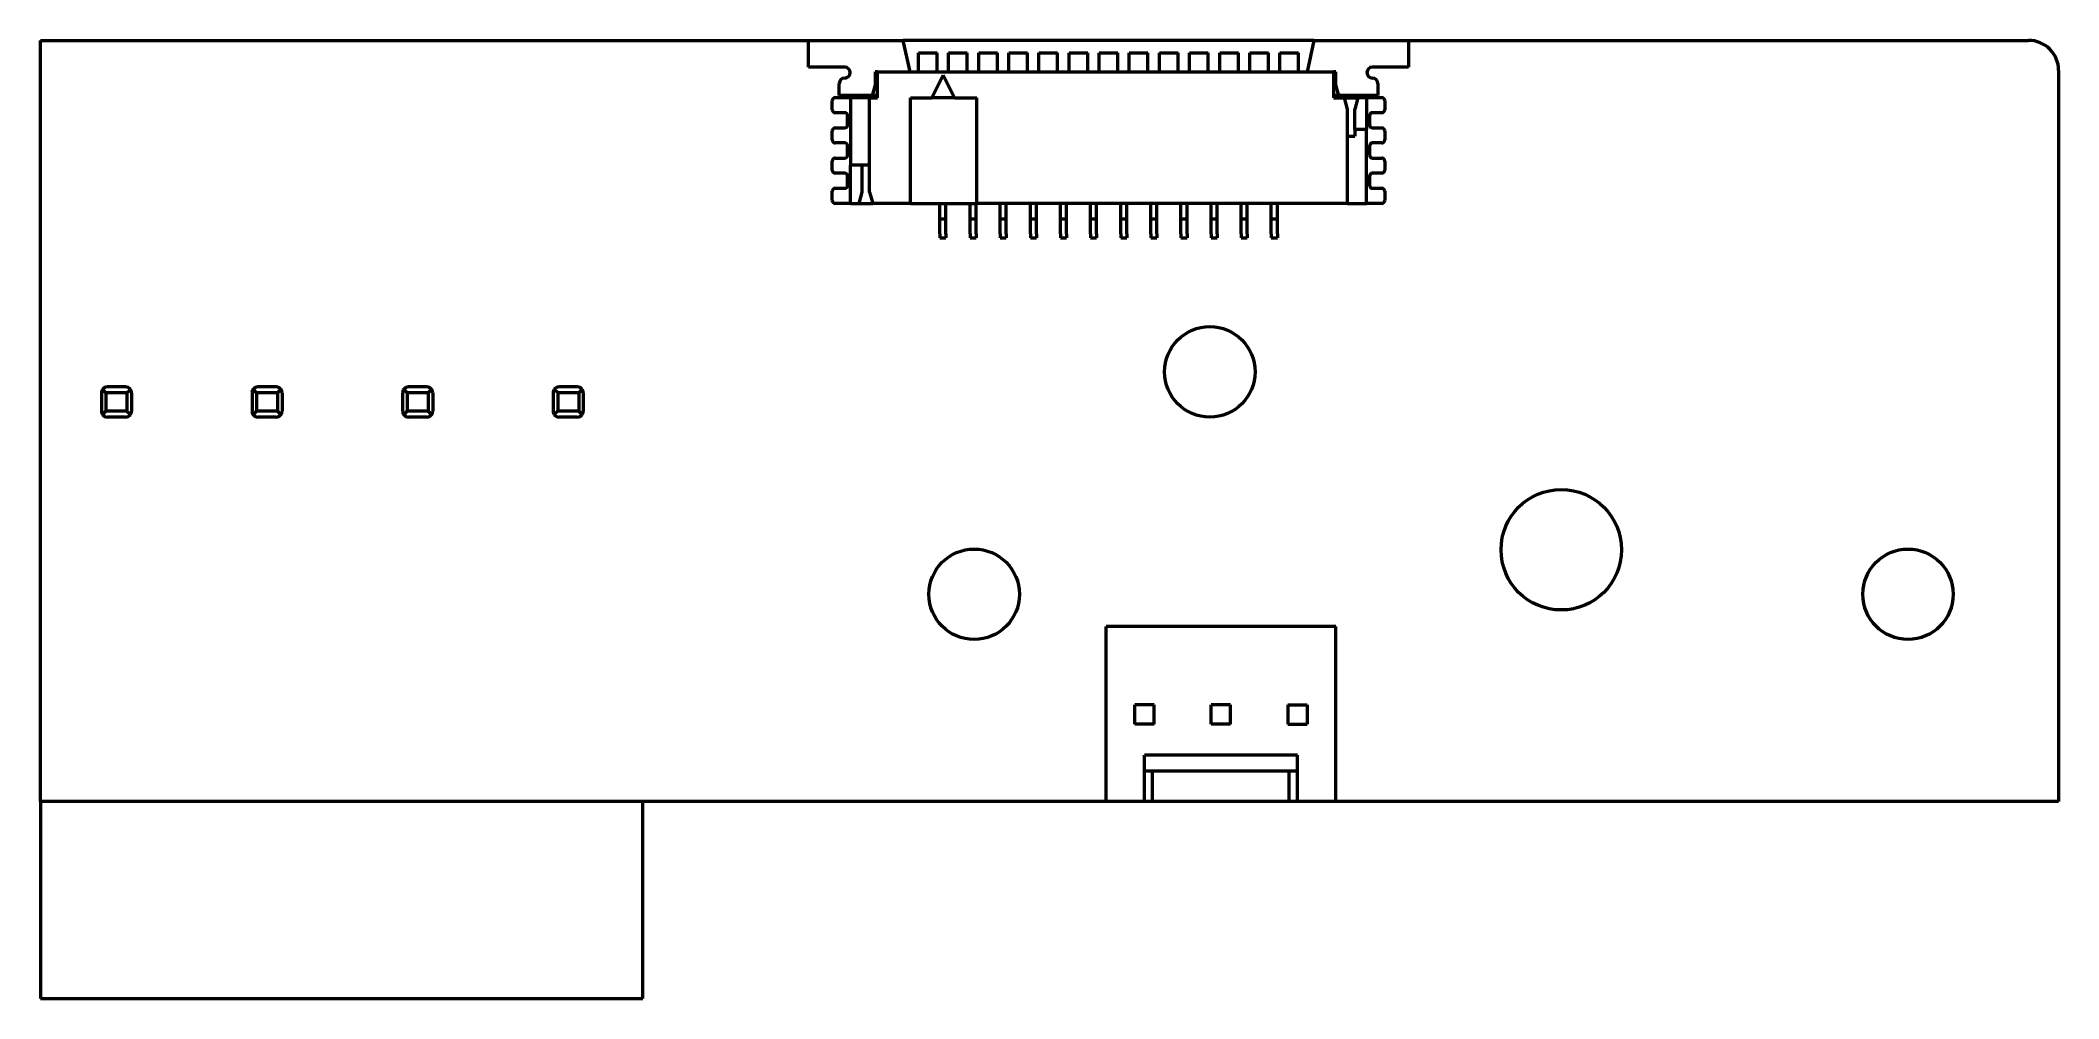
# Model space of a CAD drawing. Header units: inches. Extents: x 4.53 to 7.17, y 3.5 to 4.75.
import ezdxf

# ---------------------------------------------------------------- set-up
doc = ezdxf.new("R2010")
doc.units = ezdxf.units.IN
doc.header["$MEASUREMENT"] = 0
doc.layers.add('Visible (ANSI)', color=7, linetype='Continuous', lineweight=50)

msp = doc.modelspace()

# ---------------------------------------------------------------- linework, layer by layer
at = {"layer": 'Visible (ANSI)'}
for p, q in [((4.5279, 3.7582), (4.5279, 4.7525)), ((4.5279, 4.7525), (5.5318, 4.7525)), ((5.5318, 4.7525), (5.6554, 4.7525)), ((5.5318, 4.7175), (5.5318, 4.7525)), ((6.1924, 4.7525), (5.6554, 4.7525)), ((5.6645, 4.7116), (5.6554, 4.7525)), ((6.1924, 4.7525), (6.1834, 4.7116)), ((6.1924, 4.7525), (6.3161, 4.7525)), ((6.3161, 4.7525), (7.1263, 4.7525)), ((6.3161, 4.7525), (6.3161, 4.7175)), ((5.6755, 4.7116), (5.6755, 4.7364)), ((5.6755, 4.7364), (5.6999, 4.7364)), ((5.6999, 4.7116), (5.6999, 4.7364)), ((5.7149, 4.7364), (5.7393, 4.7364)), ((5.7149, 4.7116), (5.7149, 4.7364)), ((5.7393, 4.7116), (5.7393, 4.7364)), ((5.7542, 4.7364), (5.7786, 4.7364)), ((5.7542, 4.7116), (5.7542, 4.7364)), ((5.7786, 4.7116), (5.7786, 4.7364)), ((5.7936, 4.7364), (5.818, 4.7364)), ((5.7936, 4.7116), (5.7936, 4.7364)), ((5.818, 4.7116), (5.818, 4.7364)), ((5.833, 4.7364), (5.8574, 4.7364)), ((5.833, 4.7116), (5.833, 4.7364)), ((5.8574, 4.7116), (5.8574, 4.7364)), ((5.8723, 4.7364), (5.8968, 4.7364)), ((5.8723, 4.7116), (5.8723, 4.7364)), ((5.8968, 4.7116), (5.8968, 4.7364)), ((5.9117, 4.7364), (5.9361, 4.7364)), ((5.9117, 4.7116), (5.9117, 4.7364)), ((5.9361, 4.7116), (5.9361, 4.7364)), ((5.9511, 4.7364), (5.9755, 4.7364)), ((5.9511, 4.7116), (5.9511, 4.7364)), ((5.9755, 4.7116), (5.9755, 4.7364)), ((5.9905, 4.7364), (6.0149, 4.7364)), ((5.9905, 4.7116), (5.9905, 4.7364)), ((6.0149, 4.7116), (6.0149, 4.7364)), ((6.0298, 4.7364), (6.0542, 4.7364)), ((6.0298, 4.7116), (6.0298, 4.7364)), ((6.0542, 4.7116), (6.0542, 4.7364)), ((6.0692, 4.7364), (6.0936, 4.7364)), ((6.0692, 4.7116), (6.0692, 4.7364)), ((6.0936, 4.7116), (6.0936, 4.7364)), ((6.1086, 4.7364), (6.133, 4.7364)), ((6.1086, 4.7116), (6.1086, 4.7364)), ((6.133, 4.7116), (6.133, 4.7364)), ((6.1479, 4.7364), (6.1723, 4.7364)), ((6.1479, 4.7116), (6.1479, 4.7364)), ((6.1723, 4.7116), (6.1723, 4.7364)), ((5.5791, 4.7175), (5.5318, 4.7175)), ((5.572, 4.6805), (5.572, 4.6962)), ((5.622, 4.7116), (5.6188, 4.7116)), ((5.6188, 4.7116), (5.6188, 4.6946)), ((5.622, 4.7116), (6.218, 4.7116)), ((5.622, 4.6773), (5.622, 4.7116)), ((5.6928, 4.6773), (5.7078, 4.7072)), ((5.7078, 4.7072), (5.7227, 4.6773)), ((6.218, 4.7116), (6.218, 4.6773)), ((6.2212, 4.7116), (6.218, 4.7116)), ((6.2212, 4.6946), (6.2212, 4.7116)), ((6.3161, 4.7175), (6.2688, 4.7175)), ((6.2759, 4.6962), (6.2759, 4.6805)), ((7.1657, 4.7131), (7.1657, 3.7582)), ((5.5628, 4.6619), (5.5628, 4.6738)), ((5.5668, 4.6777), (5.6019, 4.6777)), ((5.615, 4.6805), (5.572, 4.6805)), ((5.6117, 4.6773), (5.5869, 4.6773)), ((5.5869, 4.6773), (5.5869, 4.5895)), ((5.6097, 4.6777), (5.6019, 4.6777)), ((5.6019, 4.6777), (5.6019, 4.6773)), ((5.6097, 4.6773), (5.6097, 4.6777)), ((5.6117, 4.6773), (5.622, 4.6773)), ((5.6117, 4.5542), (5.6117, 4.6773)), ((5.6188, 4.6946), (5.615, 4.6805)), ((5.622, 4.6805), (5.615, 4.6805)), ((5.6649, 4.5395), (5.6649, 4.6773)), ((5.6649, 4.6773), (5.6928, 4.6773)), ((5.7227, 4.6773), (5.6928, 4.6773)), ((5.7227, 4.6773), (5.7519, 4.6773)), ((5.7519, 4.5395), (5.7519, 4.6773)), ((6.225, 4.6805), (6.218, 4.6805)), ((6.218, 4.6773), (6.2322, 4.6773)), ((6.225, 4.6805), (6.2212, 4.6946)), ((6.2759, 4.6805), (6.225, 4.6805)), ((6.2322, 4.6773), (6.2499, 4.6773)), ((6.2361, 4.6626), (6.2322, 4.6773)), ((6.2499, 4.6773), (6.246, 4.6626)), ((6.2479, 4.6773), (6.248, 4.6777)), ((6.248, 4.6777), (6.2811, 4.6777)), ((6.2609, 4.6773), (6.2499, 4.6773)), ((6.2609, 4.6773), (6.2609, 4.636)), ((6.285, 4.6738), (6.285, 4.6619)), ((5.579, 4.658), (5.5668, 4.658)), ((5.5829, 4.6421), (5.5829, 4.654)), ((6.2361, 4.5395), (6.2361, 4.6626)), ((6.246, 4.636), (6.246, 4.6626)), ((6.265, 4.654), (6.265, 4.6421)), ((6.2811, 4.658), (6.2689, 4.658)), ((5.5628, 4.6224), (5.5628, 4.6343)), ((5.5668, 4.6382), (5.579, 4.6382)), ((5.579, 4.6185), (5.5668, 4.6185)), ((6.2361, 4.6273), (6.246, 4.6273)), ((6.2609, 4.636), (6.246, 4.636)), ((6.246, 4.636), (6.246, 4.6273)), ((6.2609, 4.5395), (6.2609, 4.636)), ((6.2689, 4.6382), (6.2811, 4.6382)), ((6.2811, 4.6185), (6.2689, 4.6185)), ((6.285, 4.6343), (6.285, 4.6224)), ((5.5628, 4.5829), (5.5628, 4.5948)), ((5.5668, 4.5987), (5.579, 4.5987)), ((5.5829, 4.6027), (5.5829, 4.6145)), ((6.265, 4.6145), (6.265, 4.6027)), ((6.2689, 4.5987), (6.2811, 4.5987)), ((6.285, 4.5948), (6.285, 4.5829)), ((5.579, 4.579), (5.5668, 4.579)), ((5.5829, 4.5632), (5.5829, 4.5751)), ((5.5869, 4.5395), (5.5869, 4.5895)), ((5.6019, 4.5895), (5.5869, 4.5895)), ((5.6019, 4.5542), (5.6019, 4.5895)), ((5.6117, 4.5895), (5.6019, 4.5895)), ((6.265, 4.5751), (6.265, 4.5632)), ((6.2811, 4.579), (6.2689, 4.579)), ((5.5628, 4.5434), (5.5628, 4.5553)), ((5.5668, 4.5592), (5.579, 4.5592)), ((5.5869, 4.5395), (5.5668, 4.5395)), ((5.5869, 4.5395), (5.598, 4.5395)), ((5.598, 4.5395), (5.6019, 4.5542)), ((5.598, 4.5395), (5.6157, 4.5395)), ((5.6117, 4.5542), (5.6157, 4.5395)), ((5.6649, 4.5395), (5.6157, 4.5395)), ((5.6649, 4.5395), (5.7519, 4.5395)), ((5.7036, 4.5194), (5.7036, 4.5395)), ((5.7115, 4.5194), (5.7115, 4.5395)), ((5.743, 4.5194), (5.743, 4.5395)), ((5.7509, 4.5194), (5.7509, 4.5395)), ((6.2361, 4.5395), (5.7519, 4.5395)), ((5.7824, 4.5194), (5.7824, 4.5395)), ((5.7903, 4.5194), (5.7903, 4.5395)), ((5.8218, 4.5194), (5.8218, 4.5395)), ((5.8296, 4.5194), (5.8296, 4.5395)), ((5.8611, 4.5194), (5.8611, 4.5395)), ((5.869, 4.5194), (5.869, 4.5395)), ((5.9005, 4.5194), (5.9005, 4.5395)), ((5.9084, 4.5194), (5.9084, 4.5395)), ((5.9399, 4.5194), (5.9399, 4.5395)), ((5.9477, 4.5194), (5.9477, 4.5395)), ((5.9792, 4.5194), (5.9792, 4.5395)), ((5.9871, 4.5194), (5.9871, 4.5395)), ((6.0186, 4.5194), (6.0186, 4.5395)), ((6.0265, 4.5194), (6.0265, 4.5395)), ((6.058, 4.5194), (6.058, 4.5395)), ((6.0658, 4.5194), (6.0658, 4.5395)), ((6.0973, 4.5194), (6.0973, 4.5395)), ((6.1052, 4.5194), (6.1052, 4.5395)), ((6.1367, 4.5194), (6.1367, 4.5395)), ((6.1446, 4.5194), (6.1446, 4.5395)), ((6.2361, 4.5395), (6.2609, 4.5395)), ((6.2811, 4.5395), (6.2609, 4.5395)), ((6.2689, 4.5592), (6.2811, 4.5592)), ((6.285, 4.5553), (6.285, 4.5434)), ((5.7036, 4.5143), (5.7036, 4.5194)), ((5.7036, 4.5194), (5.7115, 4.5194)), ((5.7036, 4.4997), (5.7036, 4.5143)), ((5.7115, 4.5143), (5.7115, 4.5194)), ((5.7115, 4.4997), (5.7115, 4.5143)), ((5.743, 4.5143), (5.743, 4.5194)), ((5.743, 4.5194), (5.7509, 4.5194)), ((5.743, 4.4997), (5.743, 4.5143)), ((5.7509, 4.5143), (5.7509, 4.5194)), ((5.7509, 4.4997), (5.7509, 4.5143)), ((5.7824, 4.5143), (5.7824, 4.5194)), ((5.7824, 4.5194), (5.7903, 4.5194)), ((5.7824, 4.4997), (5.7824, 4.5143)), ((5.7903, 4.5143), (5.7903, 4.5194)), ((5.7903, 4.4997), (5.7903, 4.5143)), ((5.8218, 4.5143), (5.8218, 4.5194)), ((5.8218, 4.5194), (5.8296, 4.5194)), ((5.8218, 4.4997), (5.8218, 4.5143)), ((5.8296, 4.5143), (5.8296, 4.5194)), ((5.8296, 4.4997), (5.8296, 4.5143)), ((5.8611, 4.5143), (5.8611, 4.5194)), ((5.8611, 4.5194), (5.869, 4.5194)), ((5.8611, 4.4997), (5.8611, 4.5143)), ((5.869, 4.5143), (5.869, 4.5194)), ((5.869, 4.4997), (5.869, 4.5143)), ((5.9005, 4.5143), (5.9005, 4.5194)), ((5.9005, 4.5194), (5.9084, 4.5194)), ((5.9005, 4.4997), (5.9005, 4.5143)), ((5.9084, 4.5143), (5.9084, 4.5194)), ((5.9084, 4.4997), (5.9084, 4.5143)), ((5.9399, 4.5143), (5.9399, 4.5194)), ((5.9399, 4.5194), (5.9477, 4.5194)), ((5.9399, 4.4997), (5.9399, 4.5143)), ((5.9477, 4.5143), (5.9477, 4.5194)), ((5.9477, 4.4997), (5.9477, 4.5143)), ((5.9792, 4.5143), (5.9792, 4.5194)), ((5.9792, 4.5194), (5.9871, 4.5194)), ((5.9792, 4.4997), (5.9792, 4.5143)), ((5.9871, 4.5143), (5.9871, 4.5194)), ((5.9871, 4.4997), (5.9871, 4.5143)), ((6.0186, 4.5143), (6.0186, 4.5194)), ((6.0186, 4.5194), (6.0265, 4.5194)), ((6.0186, 4.4997), (6.0186, 4.5143)), ((6.0265, 4.5143), (6.0265, 4.5194)), ((6.0265, 4.4997), (6.0265, 4.5143)), ((6.058, 4.5143), (6.058, 4.5194)), ((6.058, 4.5194), (6.0658, 4.5194)), ((6.058, 4.4997), (6.058, 4.5143)), ((6.0658, 4.5143), (6.0658, 4.5194)), ((6.0658, 4.4997), (6.0658, 4.5143)), ((6.0973, 4.5143), (6.0973, 4.5194)), ((6.0973, 4.5194), (6.1052, 4.5194)), ((6.0973, 4.4997), (6.0973, 4.5143)), ((6.1052, 4.5143), (6.1052, 4.5194)), ((6.1052, 4.4997), (6.1052, 4.5143)), ((6.1367, 4.5143), (6.1367, 4.5194)), ((6.1367, 4.5194), (6.1446, 4.5194)), ((6.1367, 4.4997), (6.1367, 4.5143)), ((6.1446, 4.5143), (6.1446, 4.5194)), ((6.1446, 4.4997), (6.1446, 4.5143)), ((5.7036, 4.4997), (5.7036, 4.4946)), ((5.7036, 4.4946), (5.7115, 4.4946)), ((5.7115, 4.4997), (5.7115, 4.4946)), ((5.743, 4.4997), (5.743, 4.4946)), ((5.743, 4.4946), (5.7509, 4.4946)), ((5.7509, 4.4997), (5.7509, 4.4946)), ((5.7824, 4.4997), (5.7824, 4.4946)), ((5.7824, 4.4946), (5.7903, 4.4946)), ((5.7903, 4.4997), (5.7903, 4.4946)), ((5.8218, 4.4997), (5.8218, 4.4946)), ((5.8218, 4.4946), (5.8296, 4.4946)), ((5.8296, 4.4997), (5.8296, 4.4946)), ((5.8611, 4.4997), (5.8611, 4.4946)), ((5.8611, 4.4946), (5.869, 4.4946)), ((5.869, 4.4997), (5.869, 4.4946)), ((5.9005, 4.4997), (5.9005, 4.4946)), ((5.9005, 4.4946), (5.9084, 4.4946)), ((5.9084, 4.4997), (5.9084, 4.4946)), ((5.9399, 4.4997), (5.9399, 4.4946)), ((5.9399, 4.4946), (5.9477, 4.4946)), ((5.9477, 4.4997), (5.9477, 4.4946)), ((5.9792, 4.4997), (5.9792, 4.4946)), ((5.9792, 4.4946), (5.9871, 4.4946)), ((5.9871, 4.4997), (5.9871, 4.4946)), ((6.0186, 4.4997), (6.0186, 4.4946)), ((6.0186, 4.4946), (6.0265, 4.4946)), ((6.0265, 4.4997), (6.0265, 4.4946)), ((6.058, 4.4997), (6.058, 4.4946)), ((6.058, 4.4946), (6.0658, 4.4946)), ((6.0658, 4.4997), (6.0658, 4.4946)), ((6.0973, 4.4997), (6.0973, 4.4946)), ((6.0973, 4.4946), (6.1052, 4.4946)), ((6.1052, 4.4997), (6.1052, 4.4946)), ((6.1367, 4.4997), (6.1367, 4.4946)), ((6.1367, 4.4946), (6.1446, 4.4946)), ((6.1446, 4.4997), (6.1446, 4.4946)), ((4.6391, 4.2997), (4.6155, 4.2997)), ((4.8359, 4.2997), (4.8123, 4.2997)), ((5.0328, 4.2997), (5.0092, 4.2997)), ((5.2296, 4.2997), (5.206, 4.2997)), ((4.6076, 4.2919), (4.6076, 4.2682)), ((4.6135, 4.2919), (4.6091, 4.2965)), ((4.6135, 4.2919), (4.6135, 4.2682)), ((4.6411, 4.2919), (4.6135, 4.2919)), ((4.6411, 4.2919), (4.6455, 4.2965)), ((4.6411, 4.2919), (4.6411, 4.2682)), ((4.647, 4.2919), (4.647, 4.2682)), ((4.8045, 4.2919), (4.8045, 4.2682)), ((4.8104, 4.2919), (4.8059, 4.2965)), ((4.8104, 4.2919), (4.8104, 4.2682)), ((4.8379, 4.2919), (4.8104, 4.2919)), ((4.8379, 4.2919), (4.8423, 4.2965)), ((4.8379, 4.2919), (4.8379, 4.2682)), ((4.8438, 4.2919), (4.8438, 4.2682)), ((5.0013, 4.2919), (5.0013, 4.2682)), ((5.0072, 4.2919), (5.0028, 4.2965)), ((5.0072, 4.2919), (5.0072, 4.2682)), ((5.0348, 4.2919), (5.0072, 4.2919)), ((5.0348, 4.2919), (5.0392, 4.2965)), ((5.0348, 4.2919), (5.0348, 4.2682)), ((5.0407, 4.2919), (5.0407, 4.2682)), ((5.1982, 4.2919), (5.1982, 4.2682)), ((5.2041, 4.2919), (5.1996, 4.2965)), ((5.2041, 4.2919), (5.2041, 4.2682)), ((5.2316, 4.2919), (5.2041, 4.2919)), ((5.2316, 4.2919), (5.236, 4.2965)), ((5.2316, 4.2919), (5.2316, 4.2682)), ((5.2375, 4.2919), (5.2375, 4.2682)), ((4.6135, 4.2682), (4.6091, 4.2637)), ((4.6411, 4.2682), (4.6135, 4.2682)), ((4.6391, 4.2604), (4.6155, 4.2604)), ((4.6411, 4.2682), (4.6455, 4.2637)), ((4.8104, 4.2682), (4.8059, 4.2637)), ((4.8379, 4.2682), (4.8104, 4.2682)), ((4.8359, 4.2604), (4.8123, 4.2604)), ((4.8379, 4.2682), (4.8423, 4.2637)), ((5.0072, 4.2682), (5.0028, 4.2637)), ((5.0348, 4.2682), (5.0072, 4.2682)), ((5.0328, 4.2604), (5.0092, 4.2604)), ((5.0348, 4.2682), (5.0392, 4.2637)), ((5.2041, 4.2682), (5.1996, 4.2637)), ((5.2316, 4.2682), (5.2041, 4.2682)), ((5.2296, 4.2604), (5.206, 4.2604)), ((5.2316, 4.2682), (5.236, 4.2637)), ((6.2208, 3.9866), (5.9208, 3.9866)), ((5.9208, 3.7582), (5.9208, 3.9866)), ((6.2208, 3.7582), (6.2208, 3.9866)), ((5.9834, 3.8842), (5.9582, 3.8842)), ((5.9582, 3.859), (5.9582, 3.8842)), ((5.9834, 3.859), (5.9834, 3.8842)), ((6.0582, 3.859), (6.0582, 3.8842)), ((6.0834, 3.8842), (6.0582, 3.8842)), ((6.0834, 3.859), (6.0834, 3.8842)), ((6.1582, 3.8842), (6.1582, 3.859)), ((6.1582, 3.8842), (6.1834, 3.8842)), ((6.1834, 3.8842), (6.1834, 3.859)), ((5.9834, 3.859), (5.9582, 3.859)), ((6.0834, 3.859), (6.0582, 3.859)), ((6.1582, 3.859), (6.1834, 3.859)), ((5.9708, 3.7976), (5.9708, 3.8185)), ((6.1708, 3.8185), (5.9708, 3.8185)), ((6.1708, 3.7976), (6.1708, 3.8185)), ((5.9815, 3.7976), (5.9708, 3.7976)), ((5.9708, 3.7582), (5.9708, 3.7976)), ((6.16, 3.7976), (5.9815, 3.7976)), ((5.9815, 3.7582), (5.9815, 3.7976)), ((6.1708, 3.7976), (6.16, 3.7976)), ((6.16, 3.7582), (6.16, 3.7976)), ((6.1708, 3.7582), (6.1708, 3.7976)), ((5.9208, 3.7582), (4.5279, 3.7582)), ((4.5279, 3.7582), (4.5279, 3.5005)), ((5.3153, 3.5005), (5.3153, 3.7582)), ((5.9708, 3.7582), (5.9208, 3.7582)), ((5.9815, 3.7582), (5.9708, 3.7582)), ((6.16, 3.7582), (5.9815, 3.7582)), ((6.1708, 3.7582), (6.16, 3.7582)), ((6.2208, 3.7582), (6.1708, 3.7582)), ((7.1657, 3.7582), (6.2208, 3.7582)), ((4.5279, 3.5005), (5.3153, 3.5005))]:
    msp.add_line(p, q, dxfattribs=at)
for centre, radius in [((6.0563, 4.3194), 0.0591), ((6.5156, 4.087), 0.0787), ((5.7483, 4.0288), 0.0591), ((6.9688, 4.0288), 0.0591)]:
    msp.add_circle(centre, radius, dxfattribs=at)
for centre, radius, start, end in [((7.1263, 4.7131), 0.0394, 0, 90), ((5.5791, 4.6962), 0.00709, 90, 180), ((5.5791, 4.7104), 0.00709, 270, 90), ((6.2688, 4.7104), 0.00709, 90, 270), ((6.2688, 4.6962), 0.00709, 0, 90), ((5.5668, 4.6738), 0.00394, 90, 180), ((6.2811, 4.6738), 0.00394, 0, 90), ((5.5668, 4.6619), 0.00394, 180, 270), ((5.579, 4.654), 0.00394, 0, 90), ((6.2689, 4.654), 0.00394, 90, 180), ((6.2811, 4.6619), 0.00394, 270, 0), ((5.5668, 4.6343), 0.00394, 90, 180), ((5.5668, 4.6224), 0.00394, 180, 270), ((5.579, 4.6421), 0.00394, 270, 0), ((5.579, 4.6145), 0.00394, 0, 90), ((6.2689, 4.6421), 0.00394, 180, 270), ((6.2689, 4.6145), 0.00394, 90, 180), ((6.2811, 4.6343), 0.00394, 0, 90), ((6.2811, 4.6224), 0.00394, 270, 0), ((5.5668, 4.5948), 0.00394, 90, 180), ((5.579, 4.6027), 0.00394, 270, 0), ((6.2689, 4.6027), 0.00394, 180, 270), ((6.2811, 4.5948), 0.00394, 0, 90), ((5.5668, 4.5829), 0.00394, 180, 270), ((5.579, 4.5751), 0.00394, 0, 90), ((6.2689, 4.5751), 0.00394, 90, 180), ((6.2811, 4.5829), 0.00394, 270, 0), ((5.5668, 4.5553), 0.00394, 90, 180), ((5.5668, 4.5434), 0.00394, 180, 270), ((5.579, 4.5632), 0.00394, 270, 0), ((6.2689, 4.5632), 0.00394, 180, 270), ((6.2811, 4.5553), 0.00394, 0, 90), ((6.2811, 4.5434), 0.00394, 270, 0), ((4.6155, 4.2919), 0.00787, 90, 144.3259), ((4.6391, 4.2919), 0.00787, 35.6741, 90), ((4.8123, 4.2919), 0.00787, 90, 144.3259), ((4.8359, 4.2919), 0.00787, 35.6741, 90), ((5.0092, 4.2919), 0.00787, 90, 144.3259), ((5.0328, 4.2919), 0.00787, 35.6741, 90), ((5.206, 4.2919), 0.00787, 90, 144.3259), ((5.2296, 4.2919), 0.00787, 35.6741, 90), ((4.6155, 4.2919), 0.00787, 144.3259, 180), ((4.6391, 4.2919), 0.00787, 0, 35.6741), ((4.8123, 4.2919), 0.00787, 144.3259, 180), ((4.8359, 4.2919), 0.00787, 0, 35.6741), ((5.0092, 4.2919), 0.00787, 144.3259, 180), ((5.0328, 4.2919), 0.00787, 0, 35.6741), ((5.206, 4.2919), 0.00787, 144.3259, 180), ((5.2296, 4.2919), 0.00787, 0, 35.6741), ((4.6155, 4.2682), 0.00787, 180, 215.6741), ((4.6155, 4.2682), 0.00787, 215.6741, 270), ((4.6391, 4.2682), 0.00787, 270, 324.3259), ((4.6391, 4.2682), 0.00787, 324.3259, 0), ((4.8123, 4.2682), 0.00787, 180, 215.6741), ((4.8123, 4.2682), 0.00787, 215.6741, 270), ((4.8359, 4.2682), 0.00787, 270, 324.3259), ((4.8359, 4.2682), 0.00787, 324.3259, 0), ((5.0092, 4.2682), 0.00787, 180, 215.6741), ((5.0092, 4.2682), 0.00787, 215.6741, 270), ((5.0328, 4.2682), 0.00787, 270, 324.3259), ((5.0328, 4.2682), 0.00787, 324.3259, 0), ((5.206, 4.2682), 0.00787, 180, 215.6741), ((5.206, 4.2682), 0.00787, 215.6741, 270), ((5.2296, 4.2682), 0.00787, 270, 324.3259), ((5.2296, 4.2682), 0.00787, 324.3259, 0)]:
    msp.add_arc(centre, radius, start, end, dxfattribs=at)

doc.saveas('drawing.dxf')
